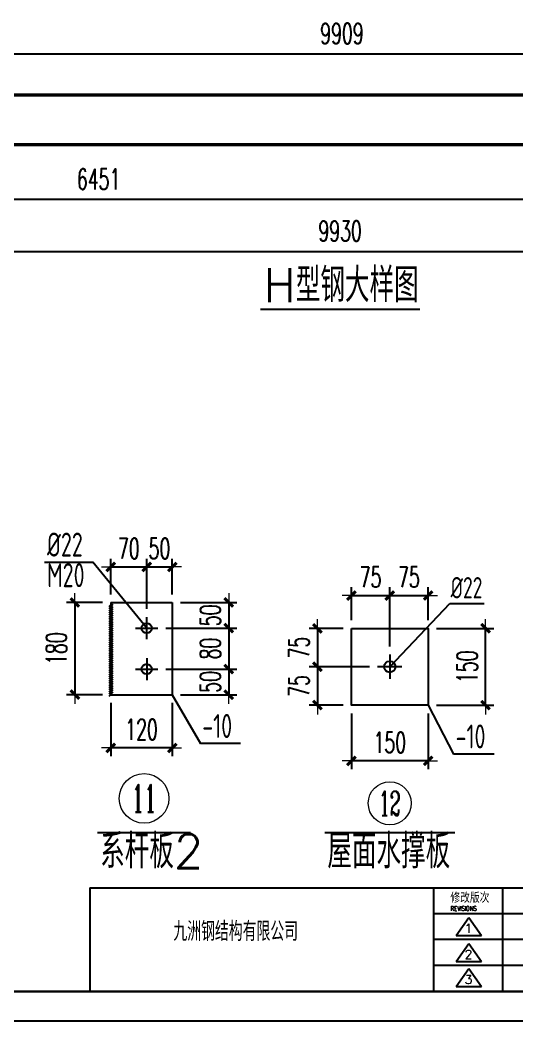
# Model space of a CAD drawing. Header units: inches. Extents: x 129725932 to 129894734, y 55771230 to 55809283.
# Drawn here: x 129792446 to 129795358, y 55798978 to 55804844 of the extents above; entities that cross this region are included whole.
import ezdxf
from ezdxf.enums import TextEntityAlignment as Align

# ---------------------------------------------------------------- set-up
doc = ezdxf.new("R2010")
doc.units = ezdxf.units.IN
doc.header["$MEASUREMENT"] = 0
doc.linetypes.add('CENTER', pattern=[50.8, 31.75, -6.35, 6.35, -6.35])
for name, color, linetype in [('TEXT', 7, 'Continuous'), ('TK', 140, 'Continuous'), ('尺寸标注', 8, 'Continuous'), ('钢梁', 3, 'Continuous')]:
    doc.layers.add(name, color=color, linetype=linetype)
for name, color, linetype, lineweight in [('标注', 8, 'Continuous', 9), ('轴线层', 1, 'CENTER', 15), ('钢架', 7, 'Continuous', 25)]:
    doc.layers.add(name, color=color, linetype=linetype, lineweight=lineweight)
doc.styles.add('ARIAL', font='swisscl.ttf', dxfattribs={"width": 0.7})
doc.styles.add('COMPLEX', font='COMPLEX')
doc.styles.add('DIM_FONT', font='romans.shx', dxfattribs={"width": 0.618, "bigfont": '1hztxt.shx'})
doc.styles.add('HZXY', font='romand.shx', dxfattribs={"bigfont": 'hzxy.shx'})
doc.styles.add('ROMANC', font='romanc.shx', dxfattribs={"width": 0.8, "bigfont": 'hztxt.shx'})
doc.styles.get("Standard").update_dxf_attribs({"font": 'txt', "bigfont": 'gbcbig.shx'})
doc.styles.add('TSSD_Rein', font='tssdeng.shx', dxfattribs={"width": 0.7, "bigfont": 'atssdchn.shx'})
doc.dimstyles.new('WGH(1)', dxfattribs={"dimscale": 1.2, "dimtxt": 100, "dimasz": 0.5, "dimexe": 75, "dimexo": 75, "dimgap": 50, "dimtad": 1, "dimdec": 0, "dimzin": 0, "dimdsep": 46, "dimtxsty": 'DIM_FONT', "dimblk1": '_DIMX', "dimblk2": '_DIMX', "dimsah": 1, "dimcen": 0.09, "dimclrd": 3, "dimclre": 3, "dimclrt": 7, "dimadec": 0, "dimazin": 0, "dimtfac": 1, "dimtdec": 0, "dimtix": 1, "dimtmove": 2, "dimatfit": 3, "dimldrblk": '_DIMX', "dimfxl": 0, "dimtolj": 1, "dimtzin": 0, "dimarcsym": 0})
doc.dimstyles.new('WGH(3)', dxfattribs={"dimscale": 1.2, "dimtxt": 100, "dimasz": 0.3, "dimexe": 40, "dimexo": 40, "dimgap": 40, "dimtad": 1, "dimdec": 0, "dimlfac": 0.333333, "dimzin": 0, "dimdsep": 46, "dimtxsty": 'DIM_FONT', "dimblk1": '_DIMX', "dimblk2": '_DIMX', "dimsah": 1, "dimcen": 0.09, "dimclrd": 3, "dimclre": 3, "dimclrt": 7, "dimadec": 0, "dimazin": 0, "dimtfac": 1, "dimtdec": 0, "dimtix": 1, "dimtmove": 2, "dimatfit": 3, "dimldrblk": '_DIMX', "dimfxl": 0, "dimtolj": 1, "dimtzin": 0, "dimarcsym": 0})

# ---------------------------------------------------------------- blocks, each defined once
blk = doc.blocks.new('TK')
at = {"layer": 'TK', "lineweight": -3}
for p, q in [((6339769.6, 2859520.7), (6339769.6, 2858833.1)), ((6339769.6, 2859520.7), (6350752, 2859520.7)), ((6339769.6, 2859520.7), (6339769.6, 2858833.1)), ((6339769.6, 2859520.7), (6350752, 2859520.7)), ((6342048.6, 2859520.7), (6342048.6, 2858833.1)), ((6342048.6, 2859520.7), (6342048.6, 2858833.1)), ((6342507.7, 2859520.7), (6342507.7, 2858833.1)), ((6343153, 2859348.8), (6342048.6, 2859348.8)), ((6342200.8, 2859204.3), (6342284.3, 2859323.6)), ((6342284.3, 2859323.6), (6342367.8, 2859204.3)), ((6342200.8, 2859204.3), (6342367.8, 2859204.3)), ((6343153, 2859176.9), (6342048.6, 2859176.9)), ((6342200.8, 2859031), (6342284.3, 2859150.3)), ((6342284.3, 2859150.3), (6342367.8, 2859031)), ((6343153, 2859005), (6342048.6, 2859005)), ((6342200.8, 2859031), (6342367.8, 2859031)), ((6342200.8, 2858865), (6342284.3, 2858984.3)), ((6342284.3, 2858984.3), (6342367.8, 2858865)), ((6342200.8, 2858865), (6342367.8, 2858865)), ((6350752, 2858833.1), (6334917, 2858833.1)), ((6334917, 2858833.1), (6350752, 2858833.1)), ((6334917, 2858833.1), (6350752, 2858833.1)), ((6350752, 2858833.1), (6334917, 2858833.1)), ((6334425.8, 2858636.6), (6350948.5, 2858636.6)), ((6334425.8, 2858636.6), (6350948.5, 2858636.6))]:
    blk.add_line(p, q, dxfattribs=at)
at = {"layer": 'TK', "lineweight": -3, "style": 'HZXY', "width": 1}
blk.add_text('修改版次', height=58.94, dxfattribs=at).set_placement((6342161.5, 2859421.7))
at = {"layer": 'TK', "lineweight": -3, "style": 'ROMANC', "text_generation_flag": 6, "width": 0.75}
blk.add_text('REVISIONS', height=29.47, rotation=180, dxfattribs=at).set_placement((6342162.5, 2859368.7))
at = {"layer": 'TK', "width": 1}
blk.add_text('九洲钢结构有限公司', height=127.7, dxfattribs=at).set_placement((6340323.4, 2859167.4))
at = {"layer": 'TK', "lineweight": -3}
for tag, height, style, width, p in [('DISCIPLINE', 58.9, 'HZXY', 1, (6349472.7, 2859435.4)), ('PROJECT-NAME', 98.2, 'HZXY', 0.8, (6344531.8, 2859366.2)), ('ITEM-NAME', 98.2, 'HZXY', 0.8, (6346423, 2859369.9)), ('STATUS', 58.9, 'HZXY', 0.8, (6350406.5, 2859350.8)), ('版本号', 58.9, 'HZXY', 1, (6342281.9, 2859251.5)), ('REWORK-DATE', 58.9, 'ARIAL', 1, (6342814.4, 2859259)), ('DRAWING-TITLE', 98.2, 'HZXY', 0.8, (6347969.5, 2859229.5)), ('SCALE', 58.9, 'ARIAL', 1, (6349470.2, 2859271.1)), ('DRAWING-TITLE', 98.2, 'HZXY', 0.8, (6347970.5, 2859098.8)), ('DATE', 58.9, 'ARIAL', 1, (6349468, 2859092.1)), ('版本号', 58.9, 'HZXY', 1, (6342281.9, 2859078.2)), ('REWORK-DATE', 58.9, 'ARIAL', 1, (6342814.4, 2859087.1)), ('DRAWING-TITLE', 98.2, 'HZXY', 0.8, (6347972.1, 2858962.5)), ('PROJECT-NUMBER', 58.9, 'ARIAL', 0.9, (6350395.7, 2859013.3)), ('版本号', 58.9, 'HZXY', 1, (6342281.9, 2858912.2)), ('REWORK-DATE', 58.9, 'ARIAL', 1, (6342814.4, 2858915.2)), ('DRAWING-NUMBER', 58.9, 'ARIAL', 1, (6349470.8, 2858922))]:
    blk.add_attdef(tag, text='', height=height, dxfattribs=dict(at, style=style, width=width)).set_placement(p, align=Align.MIDDLE)
blk = doc.blocks.new('_DIMX')
blk.add_line((-150, 0), (150, 0))
at = {"const_width": 50}
blk.add_lwpolyline([(-70, -70), (70, 70)], dxfattribs=at)
blk = doc.blocks.new('*D203')
at = {"layer": 'Defpoints', "color": 0}
for p in [(129799286.3, 55804645.2), (129789377.8, 55804408.3), (129799286.3, 55804408.3)]:
    blk.add_point(p, dxfattribs=at)
at = {"layer": '尺寸标注', "color": 3, "lineweight": -2}
for p, q in [((129789377.8, 55804498.3), (129789377.8, 55804735.2)), ((129799286.3, 55804498.3), (129799286.3, 55804735.2)), ((129789378.4, 55804645.2), (129799285.7, 55804645.2))]:
    blk.add_line(p, q, dxfattribs=at)
at = {"layer": '尺寸标注', "color": 3, "lineweight": -2, "xscale": 0.5999999999999995, "yscale": 0.5999999999999995, "zscale": 0.5999999999999995, "rotation": 180}
blk.add_blockref('_DIMX', (129789377.8, 55804645.2), dxfattribs=at)
at = {"layer": '尺寸标注', "color": 3, "lineweight": -2, "xscale": 0.5999999999999995, "yscale": 0.5999999999999995, "zscale": 0.5999999999999995}
blk.add_blockref('_DIMX', (129799286.3, 55804645.2), dxfattribs=at)
at = {"layer": '尺寸标注', "color": 7, "insert": (129794332, 55804765.2), "char_height": 120, "attachment_point": 5, "style": 'DIM_FONT'}
blk.add_mtext('\\A1;9909', dxfattribs=at)
blk = doc.blocks.new('*D207')
at = {"layer": 'Defpoints', "color": 0}
for p in [(129789680.4, 55804116.3), (129796131.7, 55804108.3), (129789680.4, 55803791.3)]:
    blk.add_point(p, dxfattribs=at)
at = {"layer": '尺寸标注', "color": 3, "lineweight": -2}
for p, q in [((129789680.4, 55804026.3), (129789680.4, 55803701.3)), ((129796131.7, 55804018.3), (129796131.7, 55803701.3)), ((129796131.1, 55803791.3), (129789681, 55803791.3))]:
    blk.add_line(p, q, dxfattribs=at)
at = {"layer": '尺寸标注', "color": 3, "lineweight": -2, "xscale": 0.5999999999999995, "yscale": 0.5999999999999995, "zscale": 0.5999999999999995, "rotation": 180}
blk.add_blockref('_DIMX', (129789680.4, 55803791.3), dxfattribs=at)
at = {"layer": '尺寸标注', "color": 3, "lineweight": -2, "xscale": 0.5999999999999995, "yscale": 0.5999999999999995, "zscale": 0.5999999999999995}
blk.add_blockref('_DIMX', (129796131.7, 55803791.3), dxfattribs=at)
at = {"layer": '尺寸标注', "color": 7, "insert": (129792906.1, 55803911.3), "char_height": 120, "attachment_point": 5, "style": 'DIM_FONT'}
blk.add_mtext('\\A1;6451', dxfattribs=at)
blk = doc.blocks.new('*D212')
at = {"layer": 'Defpoints', "color": 0}
for p in [(129789356.5, 55804108.3), (129799286.3, 55804108.3), (129799286.3, 55803487.9)]:
    blk.add_point(p, dxfattribs=at)
at = {"layer": '尺寸标注', "color": 3, "lineweight": -2}
for p, q in [((129789356.5, 55804018.3), (129789356.5, 55803397.9)), ((129799286.3, 55804018.3), (129799286.3, 55803397.9)), ((129789357.1, 55803487.9), (129799285.7, 55803487.9))]:
    blk.add_line(p, q, dxfattribs=at)
at = {"layer": '尺寸标注', "color": 3, "lineweight": -2, "xscale": 0.5999999999999995, "yscale": 0.5999999999999995, "zscale": 0.5999999999999995, "rotation": 180}
blk.add_blockref('_DIMX', (129789356.5, 55803487.9), dxfattribs=at)
at = {"layer": '尺寸标注', "color": 3, "lineweight": -2, "xscale": 0.5999999999999995, "yscale": 0.5999999999999995, "zscale": 0.5999999999999995}
blk.add_blockref('_DIMX', (129799286.3, 55803487.9), dxfattribs=at)
at = {"layer": '尺寸标注', "color": 7, "insert": (129794321.4, 55803607.9), "char_height": 120, "attachment_point": 5, "style": 'DIM_FONT'}
blk.add_mtext('\\A1;9930', dxfattribs=at)
blk = doc.blocks.new('*D280')
at = {"layer": 'Defpoints', "color": 0}
for p in [(129794387.2, 55800829), (129794837.2, 55800829), (129794387.2, 55800502.5)]:
    blk.add_point(p, dxfattribs=at)
at = {"layer": '标注', "color": 3, "lineweight": -2}
for p, q in [((129794387.2, 55800781), (129794387.2, 55800454.5)), ((129794837.2, 55800781), (129794837.2, 55800454.5)), ((129794836.9, 55800502.5), (129794387.6, 55800502.5))]:
    blk.add_line(p, q, dxfattribs=at)
at = {"layer": '标注', "color": 3, "lineweight": -2, "xscale": 0.3599999999999997, "yscale": 0.3599999999999997, "zscale": 0.3599999999999997, "rotation": 180}
blk.add_blockref('_DIMX', (129794387.2, 55800502.5), dxfattribs=at)
at = {"layer": '标注', "color": 3, "lineweight": -2, "xscale": 0.3599999999999997, "yscale": 0.3599999999999997, "zscale": 0.3599999999999997}
blk.add_blockref('_DIMX', (129794837.2, 55800502.5), dxfattribs=at)
at = {"layer": '标注', "color": 7, "insert": (129794612.2, 55800610.5), "char_height": 120, "attachment_point": 5, "style": 'DIM_FONT'}
blk.add_mtext('\\A1;150', dxfattribs=at)
blk = doc.blocks.new('*D281')
at = {"layer": 'Defpoints', "color": 0}
for p in [(129794837.2, 55801279), (129795173.5, 55801279), (129794837.2, 55800829)]:
    blk.add_point(p, dxfattribs=at)
at = {"layer": '标注', "color": 3, "lineweight": -2}
for p, q in [((129794885.2, 55801279), (129795221.5, 55801279)), ((129795173.5, 55800829.4), (129795173.5, 55801278.7)), ((129794885.2, 55800829), (129795221.5, 55800829))]:
    blk.add_line(p, q, dxfattribs=at)
at = {"layer": '标注', "color": 3, "lineweight": -2, "xscale": 0.3599999999999997, "yscale": 0.3599999999999997, "zscale": 0.3599999999999997}
for p, rotation in [((129795173.5, 55801279), 90), ((129795173.5, 55800829), 270)]:
    blk.add_blockref('_DIMX', p, dxfattribs=dict(at, rotation=rotation))
at = {"layer": '标注', "color": 7, "insert": (129795065.5, 55801054), "char_height": 120, "attachment_point": 5, "rotation": 90, "style": 'DIM_FONT'}
blk.add_mtext('\\A1;150', dxfattribs=at)
blk = doc.blocks.new('*D282')
at = {"layer": 'Defpoints', "color": 0}
for p in [(129794612.2, 55801471.6), (129794387.2, 55801279), (129794612.2, 55801125.1)]:
    blk.add_point(p, dxfattribs=at)
at = {"layer": '标注', "color": 3, "lineweight": -2}
for p, q in [((129794387.2, 55801327), (129794387.2, 55801519.6)), ((129794612.2, 55801173.1), (129794612.2, 55801519.6)), ((129794387.6, 55801471.6), (129794611.9, 55801471.6))]:
    blk.add_line(p, q, dxfattribs=at)
at = {"layer": '标注', "color": 3, "lineweight": -2, "xscale": 0.3599999999999997, "yscale": 0.3599999999999997, "zscale": 0.3599999999999997, "rotation": 180}
blk.add_blockref('_DIMX', (129794387.2, 55801471.6), dxfattribs=at)
at = {"layer": '标注', "color": 3, "lineweight": -2, "xscale": 0.3599999999999997, "yscale": 0.3599999999999997, "zscale": 0.3599999999999997}
blk.add_blockref('_DIMX', (129794612.2, 55801471.6), dxfattribs=at)
at = {"layer": '标注', "color": 7, "insert": (129794499.7, 55801579.6), "char_height": 120, "attachment_point": 5, "style": 'DIM_FONT'}
blk.add_mtext('\\A1;75', dxfattribs=at)
blk = doc.blocks.new('*D283')
at = {"layer": 'Defpoints', "color": 0}
for p in [(129794837.2, 55801471.6), (129794837.2, 55801279), (129794612.2, 55801125.1)]:
    blk.add_point(p, dxfattribs=at)
at = {"layer": '标注', "color": 3, "lineweight": -2}
for p, q in [((129794612.2, 55801173.1), (129794612.2, 55801519.6)), ((129794837.2, 55801327), (129794837.2, 55801519.6)), ((129794612.6, 55801471.6), (129794836.9, 55801471.6))]:
    blk.add_line(p, q, dxfattribs=at)
at = {"layer": '标注', "color": 3, "lineweight": -2, "xscale": 0.3599999999999997, "yscale": 0.3599999999999997, "zscale": 0.3599999999999997, "rotation": 180}
blk.add_blockref('_DIMX', (129794612.2, 55801471.6), dxfattribs=at)
at = {"layer": '标注', "color": 3, "lineweight": -2, "xscale": 0.3599999999999997, "yscale": 0.3599999999999997, "zscale": 0.3599999999999997}
blk.add_blockref('_DIMX', (129794837.2, 55801471.6), dxfattribs=at)
at = {"layer": '标注', "color": 7, "insert": (129794724.7, 55801579.6), "char_height": 120, "attachment_point": 5, "style": 'DIM_FONT'}
blk.add_mtext('\\A1;75', dxfattribs=at)
blk = doc.blocks.new('*D284')
at = {"layer": 'Defpoints', "color": 0}
for p in [(129794387.2, 55801279), (129794188.4, 55801054), (129794541.2, 55801054)]:
    blk.add_point(p, dxfattribs=at)
at = {"layer": '标注', "color": 3, "lineweight": -2}
for p, q in [((129794339.2, 55801279), (129794140.4, 55801279)), ((129794188.4, 55801278.7), (129794188.4, 55801054.4)), ((129794493.2, 55801054), (129794140.4, 55801054))]:
    blk.add_line(p, q, dxfattribs=at)
at = {"layer": '标注', "color": 3, "lineweight": -2, "xscale": 0.3599999999999997, "yscale": 0.3599999999999997, "zscale": 0.3599999999999997}
for p, rotation in [((129794188.4, 55801279), 90), ((129794188.4, 55801054), 270)]:
    blk.add_blockref('_DIMX', p, dxfattribs=dict(at, rotation=rotation))
at = {"layer": '标注', "color": 7, "insert": (129794080.4, 55801166.5), "char_height": 120, "attachment_point": 5, "rotation": 90, "style": 'DIM_FONT'}
blk.add_mtext('\\A1;75', dxfattribs=at)
blk = doc.blocks.new('*D285')
at = {"layer": 'Defpoints', "color": 0}
for p in [(129794541.2, 55801054), (129794188.4, 55800829), (129794387.2, 55800829)]:
    blk.add_point(p, dxfattribs=at)
at = {"layer": '标注', "color": 3, "lineweight": -2}
for p, q in [((129794493.2, 55801054), (129794140.4, 55801054)), ((129794188.4, 55801053.7), (129794188.4, 55800829.4)), ((129794339.2, 55800829), (129794140.4, 55800829))]:
    blk.add_line(p, q, dxfattribs=at)
at = {"layer": '标注', "color": 3, "lineweight": -2, "xscale": 0.3599999999999997, "yscale": 0.3599999999999997, "zscale": 0.3599999999999997}
for p, rotation in [((129794188.4, 55801054), 90), ((129794188.4, 55800829), 270)]:
    blk.add_blockref('_DIMX', p, dxfattribs=dict(at, rotation=rotation))
at = {"layer": '标注', "color": 7, "insert": (129794080.4, 55800941.5), "char_height": 120, "attachment_point": 5, "rotation": 90, "style": 'DIM_FONT'}
blk.add_mtext('\\A1;75', dxfattribs=at)
blk = doc.blocks.new('轴线标号')
at = {"lineweight": 13}
blk.add_circle((0, 0), 0.5, dxfattribs=at)
at = {"layer": '钢架', "lineweight": 13, "style": 'COMPLEX', "width": 1.041667}
blk.add_attdef('A', text='', height=0.56, dxfattribs=at).set_placement((-0.25, -0.28), (0.25, -0.28), align=Align.FIT)
blk = doc.blocks.new('*D305')
at = {"layer": 'Defpoints', "color": 0}
for p in [(129793337.8, 55801430.4), (129793252.4, 55801280.4), (129793668.6, 55801280.4)]:
    blk.add_point(p, dxfattribs=at)
at = {"layer": '标注', "color": 3, "lineweight": -2}
for p, q in [((129793385.8, 55801430.4), (129793716.6, 55801430.4)), ((129793668.6, 55801430.7), (129793668.6, 55801431.1)), ((129793668.6, 55801430.4), (129793668.6, 55801280.4)), ((129793300.4, 55801280.4), (129793716.6, 55801280.4)), ((129793668.6, 55801280), (129793668.6, 55801279.7))]:
    blk.add_line(p, q, dxfattribs=at)
at = {"layer": '标注', "color": 3, "lineweight": -2, "xscale": 0.3599999999999997, "yscale": 0.3599999999999997, "zscale": 0.3599999999999997}
for p, rotation in [((129793668.6, 55801430.4), 270), ((129793668.6, 55801280.4), 90)]:
    blk.add_blockref('_DIMX', p, dxfattribs=dict(at, rotation=rotation))
at = {"layer": '标注', "color": 7, "insert": (129793560.6, 55801355.4), "char_height": 120, "attachment_point": 5, "rotation": 90, "style": 'DIM_FONT'}
blk.add_mtext('\\A1;50', dxfattribs=at)
blk = doc.blocks.new('*D306')
at = {"layer": 'Defpoints', "color": 0}
for p in [(129793252.4, 55801280.4), (129793252.4, 55801040.4), (129793668.6, 55801040.4)]:
    blk.add_point(p, dxfattribs=at)
at = {"layer": '标注', "color": 3, "lineweight": -2}
for p, q in [((129793300.4, 55801280.4), (129793716.6, 55801280.4)), ((129793668.6, 55801280), (129793668.6, 55801040.7)), ((129793300.4, 55801040.4), (129793716.6, 55801040.4))]:
    blk.add_line(p, q, dxfattribs=at)
at = {"layer": '标注', "color": 3, "lineweight": -2, "xscale": 0.3599999999999997, "yscale": 0.3599999999999997, "zscale": 0.3599999999999997}
for p, rotation in [((129793668.6, 55801280.4), 90), ((129793668.6, 55801040.4), 270)]:
    blk.add_blockref('_DIMX', p, dxfattribs=dict(at, rotation=rotation))
at = {"layer": '标注', "color": 7, "insert": (129793560.6, 55801160.4), "char_height": 120, "attachment_point": 5, "rotation": 90, "style": 'DIM_FONT'}
blk.add_mtext('\\A1;80', dxfattribs=at)
blk = doc.blocks.new('*D307')
at = {"layer": 'Defpoints', "color": 0}
for p in [(129793252.4, 55801040.4), (129793337.8, 55800890.4), (129793668.6, 55800890.4)]:
    blk.add_point(p, dxfattribs=at)
at = {"layer": '标注', "color": 3, "lineweight": -2}
for p, q in [((129793300.4, 55801040.4), (129793716.6, 55801040.4)), ((129793668.6, 55801040.7), (129793668.6, 55801041.1)), ((129793668.6, 55801040.4), (129793668.6, 55800890.4)), ((129793385.8, 55800890.4), (129793716.6, 55800890.4)), ((129793668.6, 55800890), (129793668.6, 55800889.7))]:
    blk.add_line(p, q, dxfattribs=at)
at = {"layer": '标注', "color": 3, "lineweight": -2, "xscale": 0.3599999999999997, "yscale": 0.3599999999999997, "zscale": 0.3599999999999997}
for p, rotation in [((129793668.6, 55801040.4), 270), ((129793668.6, 55800890.4), 90)]:
    blk.add_blockref('_DIMX', p, dxfattribs=dict(at, rotation=rotation))
at = {"layer": '标注', "color": 7, "insert": (129793560.6, 55800965.4), "char_height": 120, "attachment_point": 5, "rotation": 90, "style": 'DIM_FONT'}
blk.add_mtext('\\A1;50', dxfattribs=at)
blk = doc.blocks.new('*D301')
at = {"layer": 'Defpoints', "color": 0}
for p in [(129793187.8, 55801639), (129792977.8, 55801430.4), (129793187.8, 55801345)]:
    blk.add_point(p, dxfattribs=at)
at = {"layer": '标注', "color": 3, "lineweight": -2}
for p, q in [((129792977.8, 55801478.4), (129792977.8, 55801687)), ((129793187.8, 55801393), (129793187.8, 55801687)), ((129792977.4, 55801639), (129792977, 55801639)), ((129792977.8, 55801639), (129793187.8, 55801639)), ((129793188.1, 55801639), (129793188.5, 55801639))]:
    blk.add_line(p, q, dxfattribs=at)
at = {"layer": '标注', "color": 3, "lineweight": -2, "xscale": 0.3599999999999997, "yscale": 0.3599999999999997, "zscale": 0.3599999999999997}
blk.add_blockref('_DIMX', (129792977.8, 55801639), dxfattribs=at)
at = {"layer": '标注', "color": 3, "lineweight": -2, "xscale": 0.3599999999999997, "yscale": 0.3599999999999997, "zscale": 0.3599999999999997, "rotation": 180}
blk.add_blockref('_DIMX', (129793187.8, 55801639), dxfattribs=at)
at = {"layer": '标注', "color": 7, "insert": (129793082.8, 55801747), "char_height": 120, "attachment_point": 5, "style": 'DIM_FONT'}
blk.add_mtext('\\A1;70', dxfattribs=at)
blk = doc.blocks.new('*D302')
at = {"layer": 'Defpoints', "color": 0}
for p in [(129793337.8, 55801639), (129793337.8, 55801430.4), (129793187.8, 55801345)]:
    blk.add_point(p, dxfattribs=at)
at = {"layer": '标注', "color": 3, "lineweight": -2}
for p, q in [((129793187.8, 55801393), (129793187.8, 55801687)), ((129793337.8, 55801478.4), (129793337.8, 55801687)), ((129793187.4, 55801639), (129793187, 55801639)), ((129793187.8, 55801639), (129793337.8, 55801639)), ((129793338.1, 55801639), (129793338.5, 55801639))]:
    blk.add_line(p, q, dxfattribs=at)
at = {"layer": '标注', "color": 3, "lineweight": -2, "xscale": 0.3599999999999997, "yscale": 0.3599999999999997, "zscale": 0.3599999999999997}
blk.add_blockref('_DIMX', (129793187.8, 55801639), dxfattribs=at)
at = {"layer": '标注', "color": 3, "lineweight": -2, "xscale": 0.3599999999999997, "yscale": 0.3599999999999997, "zscale": 0.3599999999999997, "rotation": 180}
blk.add_blockref('_DIMX', (129793337.8, 55801639), dxfattribs=at)
at = {"layer": '标注', "color": 7, "insert": (129793262.8, 55801747), "char_height": 120, "attachment_point": 5, "style": 'DIM_FONT'}
blk.add_mtext('\\A1;50', dxfattribs=at)
blk = doc.blocks.new('*D303')
at = {"layer": 'Defpoints', "color": 0}
for p in [(129792977.8, 55801430.4), (129792767, 55800890.4), (129792977.8, 55800890.4)]:
    blk.add_point(p, dxfattribs=at)
at = {"layer": '标注', "color": 3, "lineweight": -2}
for p, q in [((129792929.8, 55801430.4), (129792719, 55801430.4)), ((129792767, 55801430), (129792767, 55800890.7)), ((129792929.8, 55800890.4), (129792719, 55800890.4))]:
    blk.add_line(p, q, dxfattribs=at)
at = {"layer": '标注', "color": 3, "lineweight": -2, "xscale": 0.3599999999999997, "yscale": 0.3599999999999997, "zscale": 0.3599999999999997}
for p, rotation in [((129792767, 55801430.4), 90), ((129792767, 55800890.4), 270)]:
    blk.add_blockref('_DIMX', p, dxfattribs=dict(at, rotation=rotation))
at = {"layer": '标注', "color": 7, "insert": (129792659, 55801160.4), "char_height": 120, "attachment_point": 5, "rotation": 90, "style": 'DIM_FONT'}
blk.add_mtext('\\A1;180', dxfattribs=at)
blk = doc.blocks.new('*D304')
at = {"layer": 'Defpoints', "color": 0}
for p in [(129792977.8, 55800890.4), (129793337.8, 55800890.4), (129792977.8, 55800578.3)]:
    blk.add_point(p, dxfattribs=at)
at = {"layer": '标注', "color": 3, "lineweight": -2}
for p, q in [((129792977.8, 55800842.4), (129792977.8, 55800530.3)), ((129793337.8, 55800842.4), (129793337.8, 55800530.3)), ((129793337.4, 55800578.3), (129792978.1, 55800578.3))]:
    blk.add_line(p, q, dxfattribs=at)
at = {"layer": '标注', "color": 3, "lineweight": -2, "xscale": 0.3599999999999997, "yscale": 0.3599999999999997, "zscale": 0.3599999999999997, "rotation": 180}
blk.add_blockref('_DIMX', (129792977.8, 55800578.3), dxfattribs=at)
at = {"layer": '标注', "color": 3, "lineweight": -2, "xscale": 0.3599999999999997, "yscale": 0.3599999999999997, "zscale": 0.3599999999999997}
blk.add_blockref('_DIMX', (129793337.8, 55800578.3), dxfattribs=at)
at = {"layer": '标注', "color": 7, "insert": (129793157.8, 55800686.3), "char_height": 120, "attachment_point": 5, "style": 'DIM_FONT'}
blk.add_mtext('\\A1;120', dxfattribs=at)

msp = doc.modelspace()

# ---------------------------------------------------------------- linework, layer by layer
for p, q in [((129793855.3, 55803149.2), (129794787.5, 55803149.2)), ((129792990.3, 55801430.4), (129792965.3, 55801405.4)), ((129792990.3, 55801417.9), (129792965.3, 55801392.9)), ((129792990.3, 55801405.4), (129792965.3, 55801380.4)), ((129792990.3, 55801392.9), (129792965.3, 55801367.9)), ((129792990.3, 55801380.4), (129792965.3, 55801355.4)), ((129792977.8, 55801430.4), (129792977.8, 55800890.4)), ((129792977.8, 55801430.4), (129793337.8, 55801430.4)), ((129793337.8, 55801430.4), (129793337.8, 55800890.4)), ((129792990.3, 55801367.9), (129792965.3, 55801342.9)), ((129792990.3, 55801355.4), (129792965.3, 55801330.4)), ((129792990.3, 55801342.9), (129792965.3, 55801317.9)), ((129792990.3, 55801330.4), (129792965.3, 55801305.4)), ((129793187.8, 55801215.8), (129793187.8, 55801345)), ((129792990.3, 55801317.9), (129792965.3, 55801292.9)), ((129792990.3, 55801305.4), (129792965.3, 55801280.4)), ((129792990.3, 55801292.9), (129792965.3, 55801267.9)), ((129792990.3, 55801280.4), (129792965.3, 55801255.4)), ((129792990.3, 55801267.9), (129792965.3, 55801242.9)), ((129793123.2, 55801280.4), (129793252.4, 55801280.4)), ((129792990.3, 55801255.4), (129792965.3, 55801230.4)), ((129792990.3, 55801242.9), (129792965.3, 55801217.9)), ((129792990.3, 55801230.4), (129792965.3, 55801205.4)), ((129792990.3, 55801217.9), (129792965.3, 55801192.9)), ((129792990.3, 55801205.4), (129792965.3, 55801180.4)), ((129792990.3, 55801192.9), (129792965.3, 55801167.9)), ((129792990.3, 55801180.4), (129792965.3, 55801155.4)), ((129792990.3, 55801167.9), (129792965.3, 55801142.9)), ((129792990.3, 55801155.4), (129792965.3, 55801130.4)), ((129792990.3, 55801142.9), (129792965.3, 55801117.9)), ((129792990.3, 55801130.4), (129792965.3, 55801105.4)), ((129792990.3, 55801117.9), (129792965.3, 55801092.9)), ((129792990.3, 55801105.4), (129792965.3, 55801080.4)), ((129792990.3, 55801092.9), (129792965.3, 55801067.9)), ((129793187.8, 55801105), (129793187.8, 55800975.8)), ((129794612.2, 55801125.1), (129794612.2, 55800983)), ((129792990.3, 55801080.4), (129792965.3, 55801055.4)), ((129792990.3, 55801067.9), (129792965.3, 55801042.9)), ((129792990.3, 55801055.4), (129792965.3, 55801030.4)), ((129792990.3, 55801042.9), (129792965.3, 55801017.9)), ((129792990.3, 55801030.4), (129792965.3, 55801005.4)), ((129793123.2, 55801040.4), (129793252.4, 55801040.4)), ((129794683.3, 55801054), (129794541.2, 55801054)), ((129792990.3, 55801017.9), (129792965.3, 55800992.9)), ((129792990.3, 55801005.4), (129792965.3, 55800980.4)), ((129792990.3, 55800992.9), (129792965.3, 55800967.9)), ((129792990.3, 55800980.4), (129792965.3, 55800955.4)), ((129792990.3, 55800967.9), (129792965.3, 55800942.9)), ((129792990.3, 55800955.4), (129792965.3, 55800930.4)), ((129792990.3, 55800942.9), (129792965.3, 55800917.9)), ((129792990.3, 55800930.4), (129792965.3, 55800905.4)), ((129792990.3, 55800917.9), (129792965.3, 55800892.9)), ((129792990.3, 55800905.4), (129792965.3, 55800880.4)), ((129792977.8, 55800890.4), (129793337.8, 55800890.4)), ((129792900, 55800082.9), (129793445.5, 55800082.9)), ((129794231.1, 55800082.9), (129794993.5, 55800082.9))]:
    msp.add_line(p, q)
msp.add_lwpolyline([(129794387.2, 55801279), (129794837.2, 55801279), (129794837.2, 55800829), (129794387.2, 55800829)], close=True)
for centre, radius in [((129793187.8, 55801280.4), 30), ((129794612.2, 55801054), 33), ((129793187.8, 55801040.4), 30)]:
    msp.add_circle(centre, radius)
at = {"layer": '尺寸标注'}
for p, q in [((129792590, 55801666.5), (129792872.3, 55801666.5)), ((129793187.8, 55801280.4), (129792872.3, 55801666.5)), ((129794612.2, 55801054), (129794964.7, 55801425.3)), ((129794964.7, 55801425.3), (129795164.7, 55801425.3)), ((129793337.8, 55800890.4), (129793502.3, 55800603.5)), ((129794837.2, 55800829), (129794986.7, 55800542.1)), ((129793738.2, 55800603.5), (129793502.3, 55800603.5)), ((129795224.4, 55800542.1), (129794986.7, 55800542.1))]:
    msp.add_line(p, q, dxfattribs=at)
at = {"layer": '钢梁'}
for p, q in [((129799286.3, 55804408.3), (129789356.5, 55804408.3)), ((129799285.7, 55804400.3), (129789377.1, 55804400.3)), ((129796131.7, 55804108.3), (129789356.5, 55804108.3)), ((129796131.7, 55804116.3), (129789680.4, 55804116.3))]:
    msp.add_line(p, q, dxfattribs=at)

# ---------------------------------------------------------------- block references
ref = msp.add_blockref('TK', (124194726.7, 53274751.6), dxfattribs=dict(xscale=0.8830176671653561, yscale=0.8830176629634453, zscale=0.8830176690173454))
ref.add_attrib('版本号', '3', dxfattribs={"layer": 'TK', "lineweight": -3, "height": 52, "style": 'HZXY', "width": 1}).set_placement((129795073.7, 55799221.6), align=Align.MIDDLE)
ref.add_attrib('版本号', '2', dxfattribs={"layer": 'TK', "lineweight": -3, "height": 52, "style": 'HZXY', "width": 1}).set_placement((129795073.7, 55799368.2), align=Align.MIDDLE)
ref.add_attrib('版本号', '1', dxfattribs={"layer": 'TK', "lineweight": -3, "height": 52, "style": 'HZXY', "width": 1}).set_placement((129795073.7, 55799521.2), align=Align.MIDDLE)
ref = msp.add_blockref('轴线标号', (129793172.8, 55800282.6), dxfattribs=dict(xscale=290.6235134154558, yscale=290.6235134080052, zscale=290.6235134116318))
ref.add_attrib('A', '11', dxfattribs={"layer": '钢架', "lineweight": 13, "height": 162.75, "style": 'COMPLEX', "width": 0.78125}).set_placement((129793100.1, 55800201.2), (129793245.4, 55800201.2), align=Align.FIT)
ref = msp.add_blockref('轴线标号', (129794612.3, 55800253.9), dxfattribs=dict(xscale=252.2773554027081, yscale=252.2773553952575, zscale=252.2773553920414))
ref.add_attrib('A', '12', dxfattribs={"layer": '钢架', "lineweight": 13, "height": 141.28, "style": 'COMPLEX', "width": 0.646552}).set_placement((129794549.2, 55800183.2), (129794675.3, 55800183.2), align=Align.FIT)

# ---------------------------------------------------------------- texts
at = {"layer": 'TEXT', "style": 'TSSD_Rein', "width": 0.7}
for s, height, p in [('%%C22', 140.62, (129792604, 55801699.7)), ('M20', 140.62, (129792604, 55801520.4)), ('%%C22', 125, (129794969, 55801454.7)), ('-10', 140.62, (129793513.5, 55800636.6)), ('-10', 140.62, (129794998, 55800575.2))]:
    msp.add_text(s, height=height, dxfattribs=at).set_placement(p)
at = {"layer": '轴线层', "color": 4, "linetype": 'ByBlock', "char_height": 200, "attachment_point": 1}
for s, insert, width in [('H型钢大样图', (129793873.1, 55803390.5), 1273.533), ('系杆板2', (129792915.6, 55800073), 1299.603), ('屋面水撑板', (129794246.6, 55800073), 1299.603)]:
    msp.add_mtext(s, dxfattribs=dict(at, insert=insert, width=width))

# ---------------------------------------------------------------- dimensions: what is measured, and where the dimension line sits
at = {"layer": '尺寸标注'}
for base, p1, p2, picture, middle in [((129799286.3156, 55804645.2136), (129789377.7597, 55804408.2587), (129799286.3156, 55804408.2587), '*D203', (129794332.0377, 55804765.2136)), ((129799286.3, 55803487.9), (129789356.5, 55804108.3), (129799286.3, 55804108.3), '*D212', (129794321.4, 55803607.9)), ((129789680.4, 55803791.3), (129796131.7, 55804108.3), (129789680.4, 55804116.3), '*D207', (129792906.1, 55803911.3))]:
    dim = msp.add_linear_dim(base=base, p1=p1, p2=p2, dimstyle='WGH(1)', override={"dimfxl": 250}, dxfattribs=at)
    dim.commit()
    dim.dimension.update_dxf_attribs({"geometry": picture, "text_midpoint": middle})
at = {"layer": '标注'}
for base, p1, p2, picture, middle in [((129793187.8, 55801639), (129792977.8, 55801430.4), (129793187.8, 55801345), '*D301', (129793082.8, 55801747)), ((129793337.8, 55801639), (129793187.8, 55801345), (129793337.8, 55801430.4), '*D302', (129793262.8, 55801747)), ((129794612.2, 55801471.6), (129794387.2, 55801279), (129794612.2, 55801125.1), '*D282', (129794499.7, 55801579.6)), ((129794837.2, 55801471.6), (129794612.2, 55801125.1), (129794837.2, 55801279), '*D283', (129794724.7, 55801579.6)), ((129792977.8, 55800578.3), (129793337.8, 55800890.4), (129792977.8, 55800890.4), '*D304', (129793157.8, 55800686.3)), ((129794387.2, 55800502.5), (129794837.2, 55800829), (129794387.2, 55800829), '*D280', (129794612.2, 55800610.5))]:
    dim = msp.add_linear_dim(base=base, p1=p1, p2=p2, dimstyle='WGH(3)', dxfattribs=at)
    dim.commit()
    dim.dimension.update_dxf_attribs({"geometry": picture, "text_midpoint": middle})
for base, p1, p2, picture, middle in [((129792767, 55800890.4), (129792977.8, 55801430.4), (129792977.8, 55800890.4), '*D303', (129792659, 55801160.4)), ((129793668.6, 55801280.4), (129793337.8, 55801430.4), (129793252.4, 55801280.4), '*D305', (129793560.6, 55801355.4)), ((129793668.6, 55801040.4), (129793252.4, 55801280.4), (129793252.4, 55801040.4), '*D306', (129793560.6, 55801160.4)), ((129794188.4, 55801054), (129794387.2, 55801279), (129794541.2, 55801054), '*D284', (129794080.4, 55801166.5)), ((129795173.5, 55801279), (129794837.2, 55800829), (129794837.2, 55801279), '*D281', (129795065.5, 55801054)), ((129793668.6, 55800890.4), (129793252.4, 55801040.4), (129793337.8, 55800890.4), '*D307', (129793560.6, 55800965.4)), ((129794188.4, 55800829), (129794541.2, 55801054), (129794387.2, 55800829), '*D285', (129794080.4, 55800941.5))]:
    dim = msp.add_linear_dim(base=base, p1=p1, p2=p2, angle=90, dimstyle='WGH(3)', dxfattribs=at)
    dim.commit()
    dim.dimension.update_dxf_attribs({"geometry": picture, "text_midpoint": middle})

doc.saveas('drawing.dxf')
